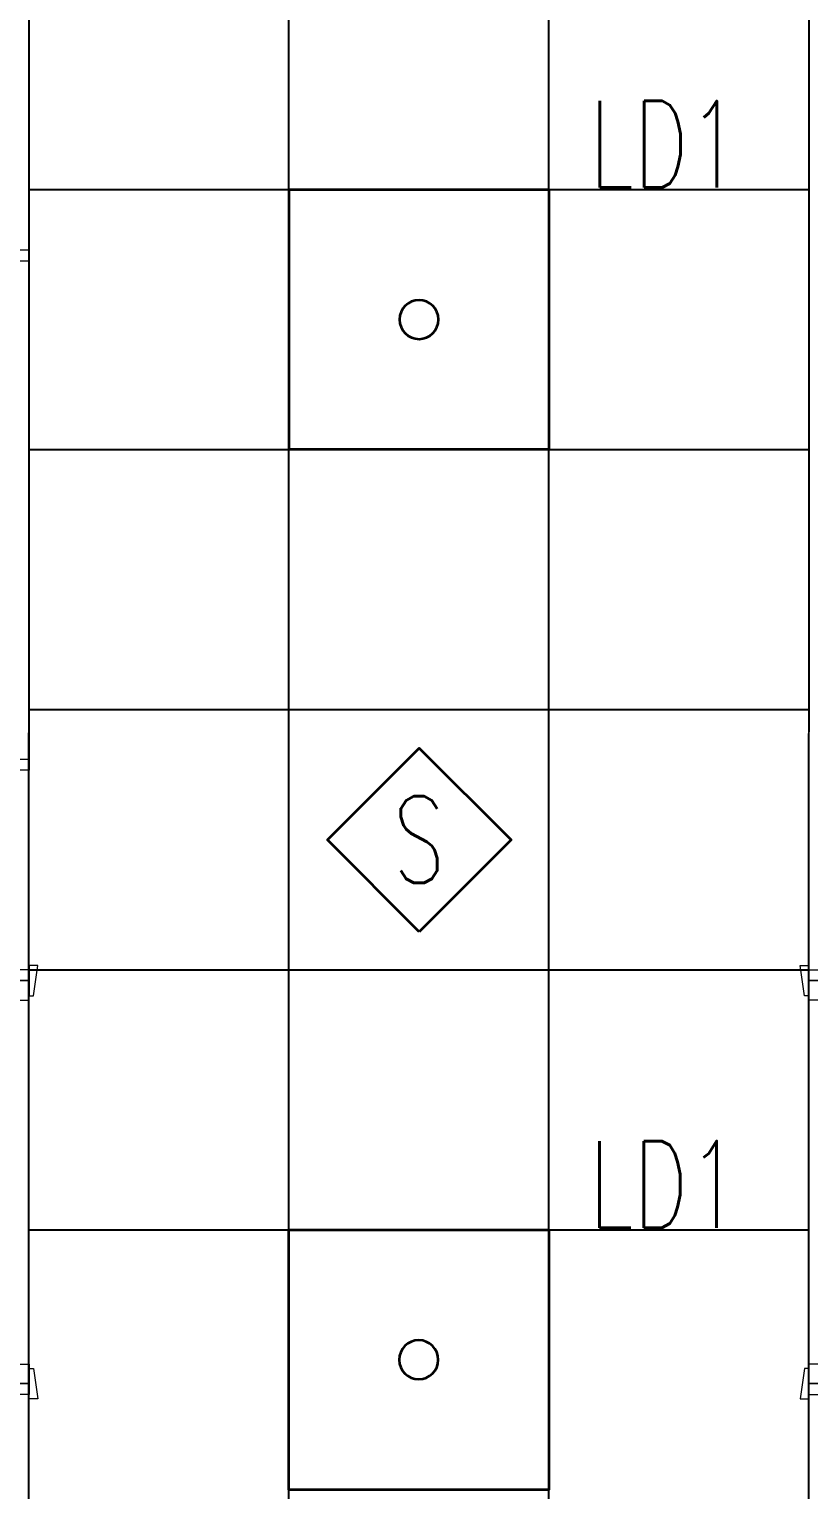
# Model space of a CAD drawing. Extents: x -12260 to 57327, y -29287 to 19916.
# Drawn here: x 42876 to 44676, y -9520 to -6150 of the extents above; entities that cross this region are included whole.
import ezdxf
from ezdxf.enums import TextEntityAlignment as Align

# ---------------------------------------------------------------- set-up
doc = ezdxf.new("R2010")
doc.units = 0
doc.header["$LTSCALE"] = 0.25
doc.linetypes.add('DASHDOT', pattern=[25.4, 12.7, -6.35, 0, -6.35])
for name, color, linetype, lineweight in [('01-First Floor$0$Aluminum', 251, 'Continuous', 5), ('01-First Floor$0$Walls', 251, 'Continuous', 5), ('01-First Floor$0$Wooden Joinery', 251, 'Continuous', 5), ('E-LITE-CIRC-NUMB', 6, 'Continuous', 25), ('E-LITE-CLNG', 150, 'Continuous', 35), ('E-LITE-CLNG-CNDT', 6, 'DASHDOT', 35), ('E-LITE-CTRL', 6, 'Continuous', 25), ('E-LITE-IDEN', 6, 'Continuous', 25), ('F-ALRM-CLNG @ 100', 33, 'Continuous', 35)]:
    doc.layers.add(name, color=color, linetype=linetype, lineweight=lineweight)
doc.layers.add('01-First Floor$0$FALSE CEILING', color=251, linetype='Continuous')
doc.styles.add('DC_SIMPLEX', font='SIMPLEX.shx', dxfattribs={"width": 0.7})

# ---------------------------------------------------------------- blocks, each defined once
blk = doc.blocks.new('01-First Floor$0$A$C72370EFE')
at = {"layer": '01-First Floor$0$Wooden Joinery'}
for p, q in [((-0.01, -0.03), (-0.01, -0.07)), ((0, -0.03), (-0.01, -0.03)), ((0.04, -0.03), (0.05, -0.03)), ((0.05, -0.03), (0.05, -0.07)), ((-0.01, -0.04), (-0.02, -0.04)), ((-0.01, -0.06), (-0.02, -0.06)), ((0.05, -0.04), (0.06, -0.04)), ((0.05, -0.06), (0.06, -0.06)), ((-0.05, -0.07), (-0.05, -0.16)), ((-0.03, -0.07), (-0.03, -0.16)), ((0, -0.07), (-0.01, -0.07)), ((0.04, -0.07), (0.05, -0.07)), ((0.07, -0.07), (0.07, -0.16)), ((0.09, -0.07), (0.09, -0.16)), ((-0.01, -0.17), (-0.02, -0.17)), ((-0.01, -0.19), (-0.02, -0.19)), ((-0.01, -0.17), (-0.01, -0.19)), ((0.05, -0.17), (0.06, -0.17)), ((0.05, -0.17), (0.05, -0.19)), ((0.05, -0.19), (0.06, -0.19))]:
    blk.add_line(p, q, dxfattribs=at)
for centre, radius, start, end in [((-0.02, -0.07), 0.03, 90, 180), ((-0.02, -0.07), 0.01, 90, 180), ((0.06, -0.07), 0.03, 0, 90), ((0.06, -0.07), 0.01, 0, 90), ((-0.02, -0.16), 0.03, 180, 270), ((-0.02, -0.16), 0.01, 180, 270), ((0.06, -0.16), 0.01, 270, 0), ((0.06, -0.16), 0.03, 270, 0)]:
    blk.add_arc(centre, radius, start, end, dxfattribs=at)
blk = doc.blocks.new('01-First Floor$0$A$C5DAD61B4')
at = {"layer": '01-First Floor$0$Wooden Joinery'}
for points in [[(80, 959.1), (80, 969.1), (10, 979.1), (10, 959.1)], [(940, 959.1), (940, 969.1), (1010, 979.1), (1010, 959.1)], [(70, 859.1), (70, 849.1), (0, 839.1), (0, 859.1)], [(120, 859.1), (120, 0), (80, 0), (80, 859.1)], [(950, 859.1), (950, 849.1), (1020, 839.1), (1020, 859.1)]]:
    blk.add_lwpolyline(points, close=True, dxfattribs=at)
for points in [[(45, 859.1), (45, 959.1), (20, 959.1), (20, 859.1), (45, 859.1)], [(45, 859.1), (80, 859.1), (80, 899.1), (90, 899.1), (90, 959.1), (45, 959.1), (45, 859.1)], [(975, 859.1), (940, 859.1), (940, 899.1), (930, 899.1), (930, 959.1), (975, 959.1), (975, 859.1)], [(975, 859.1), (975, 959.1), (1000, 959.1), (1000, 859.1), (975, 859.1)]]:
    blk.add_lwpolyline(points, dxfattribs=at)
blk.add_arc((80, 859.1), 860, 272.666, 0, dxfattribs=at)
at = {"layer": '01-First Floor$0$Wooden Joinery', "xscale": 999.9999999998854, "yscale": 999.9999999998854, "zscale": 999.9999999998854, "rotation": 180}
blk.add_blockref('01-First Floor$0$A$C72370EFE', (120, 0), dxfattribs=at)
blk = doc.blocks.new('01-First Floor$0$A$C37be4daf')
at = {"layer": '01-First Floor$0$Aluminum'}
for p, q in [((1416, 598.2), (216, 598.2)), ((241, 498.2), (241, 598.2)), ((291, 548.2), (291, 598.2)), ((291, 573.2), (1341, 573.2)), ((1341, 548.2), (1341, 598.2)), ((1391, 498.2), (1391, 598.2)), ((1391, 548.2), (241, 548.2)), ((1416, 498.2), (216, 498.2))]:
    blk.add_line(p, q, dxfattribs=at)
at = {"layer": '01-First Floor$0$Walls'}
for p, q in [((216, 498.2), (216, 598.2)), ((1416, 498.2), (1416, 598.2))]:
    blk.add_line(p, q, dxfattribs=at)
blk = doc.blocks.new('01-First Floor')
at = {"layer": '01-First Floor$0$FALSE CEILING', "linetype": 'Continuous'}
for p, q in [((43475.1, -12835.7), (43476, -2710)), ((44075.1, -12835.7), (44076, -2710)), ((42876, -6520), (44676, -6520)), ((42876, -7120), (44676, -7120)), ((42876, -7720), (44676, -7720)), ((42876, -8320), (44676, -8320)), ((42876, -8920), (44676, -8920))]:
    blk.add_line(p, q, dxfattribs=at)
at = {"layer": '01-First Floor$0$FALSE CEILING'}
blk.add_lwpolyline([(42876, -2710), (44676, -2710), (44675.1, -12835.7), (42875.1, -12835.7)], close=True, dxfattribs=at)
at = {"layer": '01-First Floor$0$Walls'}
for p, q in [((44676, -5460), (44676, -8320)), ((44676, -9300), (44676, -9640)), ((44676, -9300), (44776, -9300))]:
    blk.add_line(p, q, dxfattribs=at)
at = {"rotation": 90}
blk.add_blockref('01-First Floor$0$A$C37be4daf', (43374.2, -8076), dxfattribs=at)
at = {"layer": '01-First Floor$0$Wooden Joinery', "xscale": -1, "rotation": 270}
blk.add_blockref('01-First Floor$0$A$C5DAD61B4', (41916.9, -9320), dxfattribs=at)
at = {"layer": '01-First Floor$0$Wooden Joinery', "rotation": 90.00000000000001}
blk.add_blockref('01-First Floor$0$A$C5DAD61B4', (45635.1, -9320), dxfattribs=at)
blk = doc.blocks.new('*U16')
blk.add_lwpolyline([(-300, 300), (-300, -300), (300, -300), (300, 300)], close=True)
blk.add_circle((0, 0), 45)
at = {"layer": 'E-LITE-CIRC-NUMB', "style": 'DC_SIMPLEX', "width": 0.7, "flags": 8}
blk.add_attdef('CIRCUIT', text='', height=200, rotation=0, dxfattribs=at).set_placement((-473.9, 300), align=Align.RIGHT)
at = {"layer": 'E-LITE-CTRL', "style": 'DC_SIMPLEX', "width": 0.7, "flags": 8}
blk.add_attdef('CONTROL', (1118.9, -935), '', height=200, rotation=360, dxfattribs=at)
at = {"layer": 'E-LITE-IDEN', "style": 'DC_SIMPLEX', "width": 0.7, "flags": 8}
blk.add_attdef('TYPE', (460.4, 457.6), '', height=200, rotation=360, dxfattribs=at)
blk = doc.blocks.new('A$C5CF53093')
blk.add_lwpolyline([(0, -212.1), (-212.1, 0), (0, 212.1), (212.1, 0)], close=True)
blk = doc.blocks.new('*U81')
at = {"xscale": 0.01, "yscale": 0.01, "zscale": 0.01}
blk.add_blockref('A$C5CF53093', (0.007, -0.007), dxfattribs=at)
at = {"color": 6, "style": 'DC_SIMPLEX', "width": 0.7, "flags": 8}
blk.add_attdef('TYPE', text='', height=2, rotation=360, dxfattribs=at).set_placement((0, 0), align=Align.MIDDLE_CENTER)

msp = doc.modelspace()

# ---------------------------------------------------------------- block references
at = {"layer": 'E-LITE-CLNG'}
ref = msp.add_blockref('*U16', (43776, -6820), dxfattribs=dict(at, xscale=-1))
ref.add_attrib('TYPE', 'LD1', (44169.5, -6515.5), dxfattribs={"layer": 'E-LITE-IDEN', "height": 200, "rotation": 0, "style": 'DC_SIMPLEX', "width": 0.7, "flags": 8})
ref = msp.add_blockref('*U16', (43775.4, -9220), dxfattribs=dict(at, xscale=-1))
ref.add_attrib('TYPE', 'LD1', (44168.9, -8915.5), dxfattribs={"layer": 'E-LITE-IDEN', "height": 200, "rotation": 0, "style": 'DC_SIMPLEX', "width": 0.7, "flags": 8})
at = {"layer": 'E-LITE-CLNG-CNDT'}
msp.add_blockref('01-First Floor', (0, 0), dxfattribs=at)
at = {"layer": 'F-ALRM-CLNG @ 100', "xscale": 100, "yscale": 100, "zscale": 100}
msp.add_blockref('*U81', (43776, -8020), dxfattribs=at).add_auto_attribs({'TYPE': 'S'})

doc.saveas('drawing.dxf')
